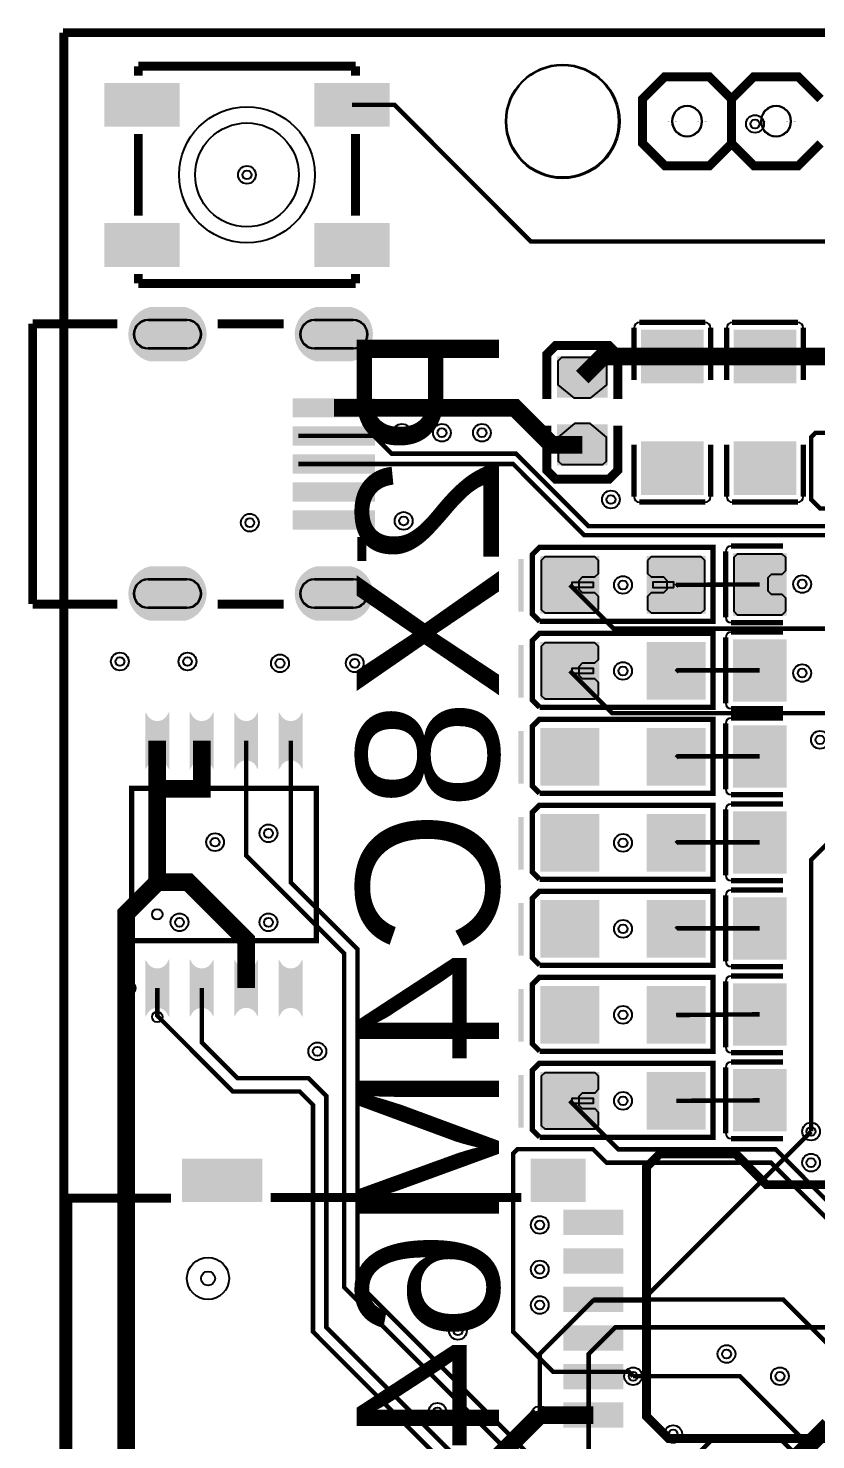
# Model space of a CAD drawing. Header units: millimetres. Extents: x -1 to 102, y -8 to 54.
# Drawn here: x -1.02 to 21.47, y 13.17 to 53.45 of the extents above; entities that cross this region are included whole.
import ezdxf

# ---------------------------------------------------------------- set-up
doc = ezdxf.new("R2010")
doc.units = ezdxf.units.MM
for name, color, linetype, true_color in [('BoardOutLine', 7, 'Continuous', 0xff00ff), ('BottomLayer', 7, 'Continuous', 0x0000ff), ('BottomSolderMaskLayer', 7, 'Continuous', 0xaa00ff), ('Document', 7, 'Continuous', 0xffffff), ('Hole', 7, 'Continuous', 0x222222), ('Multi-Layer', 7, 'Continuous', 0xc0c0c0), ('TopLayer', 7, 'Continuous', 0xff0000), ('TopPasteMaskLayer', 7, 'Continuous', 0x808080), ('TopSilkLayer', 7, 'Continuous', 0xffcc00), ('TopSolderMaskLayer', 7, 'Continuous', 0x800080)]:
    doc.layers.add(name, color=color, linetype=linetype, true_color=true_color)
doc.styles.get("Standard").update_dxf_attribs({"font": 'arial.ttf'})

msp = doc.modelspace()

# ---------------------------------------------------------------- hatches: boundary and pattern name
at = {"layer": 'BottomSolderMaskLayer'}
for points in [[(2.449, 43.946, -0.785398), (2.449, 45.497), (3.469, 45.497, -0.785398), (3.469, 43.946)], [(7.199, 43.946, -0.785398), (7.199, 45.497), (8.219, 45.497, -0.785398), (8.219, 43.946)], [(2.449, 36.546, -0.785398), (2.449, 38.096), (3.469, 38.096, -0.785398), (3.469, 36.546)], [(7.199, 36.546, -0.785398), (7.199, 38.096), (8.219, 38.096, -0.785398), (8.219, 36.546)]]:
    msp.add_hatch(color=256, dxfattribs=at).paths.add_polyline_path(points)
at = {"layer": 'Document'}
for points in [[(17.191, 37.068), (17.191, 38.068), (17.042, 38.068), (17.042, 37.068)], [(17.191, 34.614), (17.191, 35.614), (17.042, 35.614), (17.042, 34.614)], [(17.417, 35.039), (17.417, 35.189), (16.817, 35.189), (16.817, 35.039)], [(17.192, 32.161), (17.192, 33.161), (17.042, 33.161), (17.042, 32.161)], [(14.517, 32.586), (14.517, 32.736), (15.117, 32.736), (15.117, 32.586)], [(17.417, 32.586), (17.417, 32.736), (16.817, 32.736), (16.817, 32.586)], [(17.192, 29.707), (17.192, 30.707), (17.042, 30.707), (17.042, 29.707)], [(14.517, 30.132), (14.517, 30.282), (15.117, 30.282), (15.117, 30.132)], [(17.417, 30.132), (17.417, 30.282), (16.817, 30.282), (16.817, 30.132)], [(17.192, 27.253), (17.192, 28.253), (17.042, 28.253), (17.042, 27.253)], [(14.517, 27.678), (14.517, 27.828), (15.117, 27.828), (15.117, 27.678)], [(17.417, 27.678), (17.417, 27.828), (16.817, 27.828), (16.817, 27.678)], [(17.192, 24.799), (17.192, 25.799), (17.042, 25.799), (17.042, 24.799)], [(14.517, 25.224), (14.517, 25.374), (15.117, 25.374), (15.117, 25.224)], [(17.417, 25.224), (17.417, 25.374), (16.817, 25.374), (16.817, 25.224)], [(17.192, 22.345), (17.192, 23.345), (17.042, 23.345), (17.042, 22.345)], [(17.417, 22.77), (17.417, 22.92), (16.817, 22.92), (16.817, 22.77)]]:
    msp.add_hatch(color=256, dxfattribs=at).paths.add_polyline_path(points)
at = {"layer": 'Multi-Layer'}
for points in [[(2.459, 43.971, -0.785398), (2.459, 45.471), (3.459, 45.471, -0.785398), (3.459, 43.971)], [(7.209, 43.971, -0.785398), (7.209, 45.471), (8.209, 45.471, -0.785398), (8.209, 43.971)], [(2.459, 36.571, -0.785398), (2.459, 38.071), (3.459, 38.071, -0.785398), (3.459, 36.571)], [(7.209, 36.571, -0.785398), (7.209, 38.071), (8.209, 38.071, -0.785398), (8.209, 36.571)]]:
    msp.add_hatch(color=256, dxfattribs=at).paths.add_polyline_path(points)
at = {"layer": 'TopLayer'}
for points in [[(1.178, 51.87), (3.278, 51.87), (3.278, 50.67), (1.178, 50.67)], [(7.178, 51.87), (9.278, 51.87), (9.278, 50.67), (7.178, 50.67)], [(1.178, 47.87), (3.278, 47.87), (3.278, 46.67), (1.178, 46.67)], [(7.178, 47.87), (9.278, 47.87), (9.278, 46.67), (7.178, 46.67)], [(18.239, 43.343), (16.511, 43.343), (16.511, 44.828), (18.239, 44.828)], [(20.885, 43.343), (19.157, 43.343), (19.157, 44.828), (20.885, 44.828)], [(15.493, 42.934), (14.116, 42.934), (14.116, 44.066), (15.493, 44.066)], [(6.559, 42.871), (8.859, 42.871), (8.859, 42.371), (6.559, 42.371)], [(6.559, 42.071), (8.859, 42.071), (8.859, 41.571), (6.559, 41.571)], [(15.493, 42.134), (14.116, 42.134), (14.116, 41.001), (15.493, 41.001)], [(18.239, 41.643), (16.511, 41.643), (16.511, 40.158), (18.239, 40.158)], [(20.885, 41.643), (19.157, 41.643), (19.157, 40.158), (20.885, 40.158)], [(6.559, 41.271), (8.859, 41.271), (8.859, 40.771), (6.559, 40.771)], [(6.559, 40.471), (8.859, 40.471), (8.859, 39.971), (6.559, 39.971)], [(6.559, 39.671), (8.859, 39.671), (8.859, 39.171), (6.559, 39.171)], [(13.632, 38.368), (15.267, 38.368), (15.267, 36.768), (13.632, 36.768)], [(16.666, 38.368), (18.301, 38.368), (18.301, 36.768), (16.666, 36.768)], [(20.613, 36.719), (20.613, 38.447), (19.128, 38.447), (19.128, 36.719)], [(13.632, 35.914), (15.267, 35.914), (15.267, 34.314), (13.632, 34.314)], [(16.666, 35.914), (18.301, 35.914), (18.301, 34.314), (16.666, 34.314)], [(20.613, 34.266), (20.613, 35.994), (19.128, 35.994), (19.128, 34.266)], [(2.982, 33.931, -0.785398), (2.352, 33.931), (2.352, 32.311, -0.785398), (2.982, 32.311)], [(4.252, 33.931, -0.785398), (3.622, 33.931), (3.622, 32.311, -0.785398), (4.252, 32.311)], [(5.522, 33.931, -0.785398), (4.892, 33.931), (4.892, 32.311, -0.785398), (5.522, 32.311)], [(6.792, 33.931, -0.785398), (6.162, 33.931), (6.162, 32.311, -0.785398), (6.792, 32.311)], [(13.632, 33.461), (15.267, 33.461), (15.267, 31.861), (13.632, 31.861)], [(16.666, 33.461), (18.301, 33.461), (18.301, 31.861), (16.666, 31.861)], [(20.613, 31.812), (20.613, 33.54), (19.128, 33.54), (19.128, 31.812)], [(20.613, 29.358), (20.613, 31.086), (19.128, 31.086), (19.128, 29.358)], [(13.632, 31.007), (15.267, 31.007), (15.267, 29.407), (13.632, 29.407)], [(16.666, 31.007), (18.301, 31.007), (18.301, 29.407), (16.666, 29.407)], [(20.613, 26.904), (20.613, 28.632), (19.128, 28.632), (19.128, 26.904)], [(13.632, 28.553), (15.267, 28.553), (15.267, 26.953), (13.632, 26.953)], [(16.666, 28.553), (18.301, 28.553), (18.301, 26.953), (16.666, 26.953)], [(2.982, 26.871, -0.785398), (2.352, 26.871), (2.352, 25.251, -0.785398), (2.982, 25.251)], [(4.252, 26.871, -0.785398), (3.622, 26.871), (3.622, 25.251, -0.785398), (4.252, 25.251)], [(5.522, 26.871, -0.785398), (4.892, 26.871), (4.892, 25.251, -0.785398), (5.522, 25.251)], [(6.792, 26.871, -0.785398), (6.162, 26.871), (6.162, 25.251, -0.785398), (6.792, 25.251)], [(13.632, 26.099), (15.267, 26.099), (15.267, 24.499), (13.632, 24.499)], [(16.666, 26.099), (18.301, 26.099), (18.301, 24.499), (16.666, 24.499)], [(20.613, 24.45), (20.613, 26.178), (19.128, 26.178), (19.128, 24.45)], [(13.632, 23.645), (15.267, 23.645), (15.267, 22.045), (13.632, 22.045)], [(16.666, 23.645), (18.301, 23.645), (18.301, 22.045), (16.666, 22.045)], [(20.613, 21.996), (20.613, 23.724), (19.128, 23.724), (19.128, 21.996)], [(5.616, 21.177), (5.616, 19.977), (3.416, 19.977), (3.416, 21.177)], [(14.866, 21.177), (14.866, 19.977), (13.366, 19.977), (13.366, 21.177)], [(15.916, 19.727), (15.916, 19.027), (14.316, 19.027), (14.316, 19.727)], [(15.916, 18.627), (15.916, 17.927), (14.316, 17.927), (14.316, 18.627)], [(15.916, 17.527), (15.916, 16.827), (14.316, 16.827), (14.316, 17.527)], [(15.916, 16.427), (15.916, 15.727), (14.316, 15.727), (14.316, 16.427)], [(15.916, 15.327), (15.916, 14.627), (14.316, 14.627), (14.316, 15.327)], [(15.916, 14.227), (15.916, 13.527), (14.316, 13.527), (14.316, 14.227)]]:
    msp.add_hatch(color=256, dxfattribs=at).paths.add_polyline_path(points)
at = {"layer": 'TopPasteMaskLayer'}
for points in [[(1.178, 51.87), (3.278, 51.87), (3.278, 50.67), (1.178, 50.67)], [(7.178, 51.87), (9.278, 51.87), (9.278, 50.67), (7.178, 50.67)], [(1.178, 47.87), (3.278, 47.87), (3.278, 46.67), (1.178, 46.67)], [(7.178, 47.87), (9.278, 47.87), (9.278, 46.67), (7.178, 46.67)], [(18.139, 43.343), (17.768, 43.343), (17.668, 43.443), (17.668, 43.748), (17.568, 43.848), (17.181, 43.848), (17.081, 43.748), (17.081, 43.443), (16.981, 43.343), (16.611, 43.343), (16.511, 43.443), (16.511, 44.728), (16.611, 44.828), (18.139, 44.828), (18.239, 44.728), (18.239, 43.443)], [(20.785, 43.343), (20.415, 43.343), (20.315, 43.443), (20.315, 43.748), (20.215, 43.848), (19.827, 43.848), (19.727, 43.748), (19.727, 43.443), (19.627, 43.343), (19.257, 43.343), (19.157, 43.443), (19.157, 44.728), (19.257, 44.828), (20.785, 44.828), (20.885, 44.728), (20.885, 43.443)], [(6.559, 42.871), (8.859, 42.871), (8.859, 42.371), (6.559, 42.371)], [(6.559, 42.071), (8.859, 42.071), (8.859, 41.571), (6.559, 41.571)], [(18.139, 41.643), (17.768, 41.643), (17.668, 41.543), (17.668, 41.238), (17.568, 41.138), (17.181, 41.138), (17.081, 41.238), (17.081, 41.543), (16.981, 41.643), (16.611, 41.643), (16.511, 41.543), (16.511, 40.258), (16.611, 40.158), (18.139, 40.158), (18.239, 40.258), (18.239, 41.543)], [(20.785, 41.643), (20.415, 41.643), (20.315, 41.543), (20.315, 41.238), (20.215, 41.138), (19.827, 41.138), (19.727, 41.238), (19.727, 41.543), (19.627, 41.643), (19.257, 41.643), (19.157, 41.543), (19.157, 40.258), (19.257, 40.158), (20.785, 40.158), (20.885, 40.258), (20.885, 41.543)], [(6.559, 41.271), (8.859, 41.271), (8.859, 40.771), (6.559, 40.771)], [(6.559, 40.471), (8.859, 40.471), (8.859, 39.971), (6.559, 39.971)], [(6.559, 39.671), (8.859, 39.671), (8.859, 39.171), (6.559, 39.171)], [(16.666, 35.815), (16.666, 35.444), (16.766, 35.344), (17.122, 35.344), (17.222, 35.244), (17.222, 34.985), (17.122, 34.885), (16.766, 34.885), (16.666, 34.785), (16.666, 34.414), (16.766, 34.314), (18.201, 34.314), (18.301, 34.414), (18.301, 35.815), (18.201, 35.915), (16.766, 35.915)], [(20.613, 34.366), (20.613, 34.736), (20.513, 34.836), (20.208, 34.836), (20.108, 34.936), (20.108, 35.323), (20.208, 35.423), (20.513, 35.423), (20.613, 35.523), (20.613, 35.894), (20.513, 35.994), (19.228, 35.994), (19.128, 35.894), (19.128, 34.366), (19.228, 34.266), (20.513, 34.266)], [(2.982, 33.931, -0.785398), (2.352, 33.931), (2.352, 32.311, -0.785398), (2.982, 32.311)], [(4.252, 33.931, -0.785398), (3.622, 33.931), (3.622, 32.311, -0.785398), (4.252, 32.311)], [(5.522, 33.931, -0.785398), (4.892, 33.931), (4.892, 32.311, -0.785398), (5.522, 32.311)], [(6.792, 33.931, -0.785398), (6.162, 33.931), (6.162, 32.311, -0.785398), (6.792, 32.311)], [(15.267, 31.961), (15.267, 32.331), (15.167, 32.431), (14.811, 32.431), (14.711, 32.531), (14.711, 32.79), (14.811, 32.89), (15.167, 32.89), (15.267, 32.99), (15.267, 33.361), (15.167, 33.461), (13.732, 33.461), (13.632, 33.361), (13.632, 31.961), (13.732, 31.861), (15.167, 31.861)], [(16.666, 33.361), (16.666, 32.99), (16.766, 32.89), (17.122, 32.89), (17.222, 32.79), (17.222, 32.531), (17.122, 32.431), (16.766, 32.431), (16.666, 32.331), (16.666, 31.961), (16.766, 31.861), (18.201, 31.861), (18.302, 31.961), (18.302, 33.361), (18.201, 33.461), (16.766, 33.461)], [(20.613, 31.912), (20.613, 32.282), (20.513, 32.382), (20.208, 32.382), (20.108, 32.482), (20.108, 32.869), (20.208, 32.969), (20.513, 32.969), (20.613, 33.069), (20.613, 33.44), (20.513, 33.54), (19.228, 33.54), (19.128, 33.44), (19.128, 31.912), (19.228, 31.812), (20.513, 31.812)], [(20.613, 29.458), (20.613, 29.828), (20.513, 29.928), (20.208, 29.928), (20.108, 30.028), (20.108, 30.415), (20.208, 30.515), (20.513, 30.515), (20.613, 30.615), (20.613, 30.986), (20.513, 31.086), (19.228, 31.086), (19.128, 30.986), (19.128, 29.458), (19.228, 29.358), (20.513, 29.358)], [(15.267, 29.507), (15.267, 29.877), (15.167, 29.977), (14.811, 29.977), (14.711, 30.077), (14.711, 30.336), (14.811, 30.436), (15.167, 30.436), (15.267, 30.536), (15.267, 30.907), (15.167, 31.007), (13.732, 31.007), (13.632, 30.907), (13.632, 29.507), (13.732, 29.407), (15.167, 29.407)], [(16.666, 30.907), (16.666, 30.536), (16.766, 30.436), (17.122, 30.436), (17.222, 30.336), (17.222, 30.077), (17.122, 29.977), (16.766, 29.977), (16.666, 29.877), (16.666, 29.507), (16.766, 29.407), (18.201, 29.407), (18.302, 29.507), (18.302, 30.907), (18.201, 31.007), (16.766, 31.007)], [(20.613, 27.004), (20.613, 27.374), (20.513, 27.474), (20.208, 27.474), (20.108, 27.574), (20.108, 27.962), (20.208, 28.062), (20.513, 28.062), (20.613, 28.162), (20.613, 28.532), (20.513, 28.632), (19.228, 28.632), (19.128, 28.532), (19.128, 27.004), (19.228, 26.904), (20.513, 26.904)], [(15.267, 27.053), (15.267, 27.423), (15.167, 27.523), (14.811, 27.523), (14.711, 27.623), (14.711, 27.882), (14.811, 27.982), (15.167, 27.982), (15.267, 28.082), (15.267, 28.453), (15.167, 28.553), (13.732, 28.553), (13.632, 28.453), (13.632, 27.053), (13.732, 26.953), (15.167, 26.953)], [(16.666, 28.453), (16.666, 28.082), (16.766, 27.982), (17.122, 27.982), (17.222, 27.882), (17.222, 27.623), (17.122, 27.523), (16.766, 27.523), (16.666, 27.423), (16.666, 27.053), (16.766, 26.953), (18.201, 26.953), (18.302, 27.053), (18.302, 28.453), (18.201, 28.553), (16.766, 28.553)], [(2.982, 26.871, -0.785398), (2.352, 26.871), (2.352, 25.251, -0.785398), (2.982, 25.251)], [(4.252, 26.871, -0.785398), (3.622, 26.871), (3.622, 25.251, -0.785398), (4.252, 25.251)], [(5.522, 26.871, -0.785398), (4.892, 26.871), (4.892, 25.251, -0.785398), (5.522, 25.251)], [(6.792, 26.871, -0.785398), (6.162, 26.871), (6.162, 25.251, -0.785398), (6.792, 25.251)], [(15.267, 24.599), (15.267, 24.969), (15.167, 25.069), (14.811, 25.069), (14.711, 25.169), (14.711, 25.428), (14.811, 25.528), (15.167, 25.528), (15.267, 25.628), (15.267, 25.999), (15.167, 26.099), (13.732, 26.099), (13.632, 25.999), (13.632, 24.599), (13.732, 24.499), (15.167, 24.499)], [(16.666, 25.999), (16.666, 25.628), (16.766, 25.528), (17.122, 25.528), (17.222, 25.428), (17.222, 25.169), (17.122, 25.069), (16.766, 25.069), (16.666, 24.969), (16.666, 24.599), (16.766, 24.499), (18.201, 24.499), (18.302, 24.599), (18.302, 25.999), (18.201, 26.099), (16.766, 26.099)], [(20.613, 24.55), (20.613, 24.92), (20.513, 25.02), (20.208, 25.02), (20.108, 25.12), (20.108, 25.508), (20.208, 25.608), (20.513, 25.608), (20.613, 25.708), (20.613, 26.078), (20.513, 26.178), (19.228, 26.178), (19.128, 26.078), (19.128, 24.55), (19.228, 24.45), (20.513, 24.45)], [(16.666, 23.545), (16.666, 23.175), (16.766, 23.075), (17.122, 23.075), (17.222, 22.975), (17.222, 22.716), (17.122, 22.616), (16.766, 22.616), (16.666, 22.516), (16.666, 22.145), (16.766, 22.045), (18.201, 22.045), (18.302, 22.145), (18.302, 23.545), (18.201, 23.645), (16.766, 23.645)], [(20.613, 22.096), (20.613, 22.466), (20.513, 22.566), (20.208, 22.566), (20.108, 22.666), (20.108, 23.054), (20.208, 23.154), (20.513, 23.154), (20.613, 23.254), (20.613, 23.624), (20.513, 23.724), (19.228, 23.724), (19.128, 23.624), (19.128, 22.096), (19.228, 21.996), (20.513, 21.996)], [(5.616, 21.177), (5.616, 19.977), (3.416, 19.977), (3.416, 21.177)], [(14.866, 21.177), (14.866, 19.977), (13.366, 19.977), (13.366, 21.177)], [(15.916, 19.727), (15.916, 19.027), (14.316, 19.027), (14.316, 19.727)], [(15.916, 18.627), (15.916, 17.927), (14.316, 17.927), (14.316, 18.627)], [(15.916, 17.527), (15.916, 16.827), (14.316, 16.827), (14.316, 17.527)], [(15.916, 16.427), (15.916, 15.727), (14.316, 15.727), (14.316, 16.427)], [(15.916, 15.327), (15.916, 14.627), (14.316, 14.627), (14.316, 15.327)], [(15.916, 14.227), (15.916, 13.527), (14.316, 13.527), (14.316, 14.227)]]:
    msp.add_hatch(color=256, dxfattribs=at).paths.add_polyline_path(points)
at = {"layer": 'TopSilkLayer'}
for points in [[(13.133, 36.807), (13.133, 38.31), (12.98, 38.31), (12.98, 36.807)], [(13.133, 34.353), (13.133, 35.856), (12.98, 35.856), (12.98, 34.353)], [(13.133, 31.899), (13.133, 33.402), (12.98, 33.402), (12.98, 31.899)], [(13.133, 29.446), (13.133, 30.948), (12.98, 30.948), (12.98, 29.446)], [(13.133, 26.992), (13.133, 28.494), (12.98, 28.494), (12.98, 26.992)], [(13.133, 24.538), (13.133, 26.04), (12.98, 26.04), (12.98, 24.538)], [(13.133, 22.084), (13.133, 23.586), (12.98, 23.586), (12.98, 22.084)]]:
    msp.add_hatch(color=256, dxfattribs=at).paths.add_polyline_path(points)
at = {"layer": 'TopSolderMaskLayer'}
for points in [[(1.152, 51.895), (3.303, 51.895), (3.303, 50.644), (1.152, 50.644)], [(7.152, 51.895), (9.303, 51.895), (9.303, 50.644), (7.152, 50.644)], [(1.152, 47.895), (3.303, 47.895), (3.303, 46.644), (1.152, 46.644)], [(7.152, 47.895), (9.303, 47.895), (9.303, 46.644), (7.152, 46.644)], [(2.449, 43.946, -0.785398), (2.449, 45.497), (3.469, 45.497, -0.785398), (3.469, 43.946)], [(7.199, 43.946, -0.785398), (7.199, 45.497), (8.219, 45.497, -0.785398), (8.219, 43.946)], [(18.268, 43.322), (16.481, 43.322), (16.481, 44.85), (18.268, 44.85)], [(20.915, 43.322), (19.127, 43.322), (19.127, 44.85), (20.915, 44.85)], [(15.524, 42.913), (14.085, 42.913), (14.085, 44.087), (15.524, 44.087)], [(6.534, 42.897), (8.884, 42.897), (8.884, 42.346), (6.534, 42.346)], [(6.534, 42.097), (8.884, 42.097), (8.884, 41.546), (6.534, 41.546)], [(15.524, 42.155), (14.085, 42.155), (14.085, 40.98), (15.524, 40.98)], [(18.268, 41.665), (16.481, 41.665), (16.481, 40.137), (18.268, 40.137)], [(20.915, 41.665), (19.127, 41.665), (19.127, 40.137), (20.915, 40.137)], [(6.534, 41.297), (8.884, 41.297), (8.884, 40.746), (6.534, 40.746)], [(6.534, 40.497), (8.884, 40.497), (8.884, 39.946), (6.534, 39.946)], [(6.534, 39.697), (8.884, 39.697), (8.884, 39.146), (6.534, 39.146)], [(13.606, 38.394), (15.292, 38.394), (15.292, 36.743), (13.606, 36.743)], [(16.641, 38.394), (18.327, 38.394), (18.327, 36.743), (16.641, 36.743)], [(20.638, 36.694), (20.638, 38.473), (19.103, 38.473), (19.103, 36.694)], [(2.449, 36.546, -0.785398), (2.449, 38.096), (3.469, 38.096, -0.785398), (3.469, 36.546)], [(7.199, 36.546, -0.785398), (7.199, 38.096), (8.219, 38.096, -0.785398), (8.219, 36.546)], [(13.606, 35.94), (15.292, 35.94), (15.292, 34.289), (13.606, 34.289)], [(16.641, 35.94), (18.327, 35.94), (18.327, 34.289), (16.641, 34.289)], [(20.638, 34.24), (20.638, 36.019), (19.103, 36.019), (19.103, 34.24)], [(3.007, 33.949, -0.785398), (2.327, 33.949), (2.327, 32.293, -0.785398), (3.007, 32.293)], [(4.277, 33.949, -0.785398), (3.597, 33.949), (3.597, 32.293, -0.785398), (4.277, 32.293)], [(5.547, 33.949, -0.785398), (4.867, 33.949), (4.867, 32.293, -0.785398), (5.547, 32.293)], [(6.817, 33.949, -0.785398), (6.137, 33.949), (6.137, 32.293, -0.785398), (6.817, 32.293)], [(13.606, 33.486), (15.292, 33.486), (15.292, 31.835), (13.606, 31.835)], [(16.641, 33.486), (18.327, 33.486), (18.327, 31.835), (16.641, 31.835)], [(20.638, 31.786), (20.638, 33.565), (19.103, 33.565), (19.103, 31.786)], [(13.606, 31.032), (15.292, 31.032), (15.292, 29.381), (13.606, 29.381)], [(16.641, 31.032), (18.327, 31.032), (18.327, 29.381), (16.641, 29.381)], [(20.638, 29.332), (20.638, 31.111), (19.103, 31.111), (19.103, 29.332)], [(20.638, 26.878), (20.638, 28.657), (19.103, 28.657), (19.103, 26.878)], [(13.606, 28.578), (15.292, 28.578), (15.292, 26.927), (13.606, 26.927)], [(16.641, 28.578), (18.327, 28.578), (18.327, 26.927), (16.641, 26.927)], [(3.007, 26.889, -0.785398), (2.327, 26.889), (2.327, 25.233, -0.785398), (3.007, 25.233)], [(4.277, 26.889, -0.785398), (3.597, 26.889), (3.597, 25.233, -0.785398), (4.277, 25.233)], [(5.547, 26.889, -0.785398), (4.867, 26.889), (4.867, 25.233, -0.785398), (5.547, 25.233)], [(6.817, 26.889, -0.785398), (6.137, 26.889), (6.137, 25.233, -0.785398), (6.817, 25.233)], [(20.638, 24.424), (20.638, 26.203), (19.103, 26.203), (19.103, 24.424)], [(13.606, 26.124), (15.292, 26.124), (15.292, 24.474), (13.606, 24.474)], [(16.641, 26.124), (18.327, 26.124), (18.327, 24.474), (16.641, 24.474)], [(13.606, 23.67), (15.292, 23.67), (15.292, 22.02), (13.606, 22.02)], [(16.641, 23.67), (18.327, 23.67), (18.327, 22.02), (16.641, 22.02)], [(20.638, 21.971), (20.638, 23.749), (19.103, 23.749), (19.103, 21.971)], [(5.663, 21.191), (5.663, 19.963), (3.37, 19.963), (3.37, 21.191)], [(14.898, 21.197), (14.898, 19.957), (13.334, 19.957), (13.334, 21.197)], [(15.974, 19.738), (15.974, 19.016), (14.258, 19.016), (14.258, 19.738)], [(15.974, 18.638), (15.974, 17.916), (14.258, 17.916), (14.258, 18.638)], [(15.974, 17.538), (15.974, 16.816), (14.258, 16.816), (14.258, 17.538)], [(15.974, 16.438), (15.974, 15.716), (14.258, 15.716), (14.258, 16.438)], [(15.974, 15.338), (15.974, 14.616), (14.258, 14.616), (14.258, 15.338)], [(15.974, 14.238), (15.974, 13.516), (14.258, 13.516), (14.258, 14.238)]]:
    msp.add_hatch(color=256, dxfattribs=at).paths.add_polyline_path(points)

# ---------------------------------------------------------------- linework, layer by layer
at = {"layer": 'BoardOutLine', "const_width": 0.254}
for points in [[(-0.026, 53.327), (96.51, 53.327), (98.034, 51.803), (98.034, 40.373), (99.716, 38.729)], [(0, 0), (0, 53.327)]]:
    msp.add_lwpolyline(points, dxfattribs=at)
at = {"layer": 'BoardOutLine'}
msp.add_circle((14.245, 50.794), 1.626, dxfattribs=at)
at = {"layer": 'BottomLayer'}
for points, const_width in [([(16.256, 14.986), (19.304, 14.986), (22.352, 11.938), (38.862, 11.938), (44.725, 17.801), (44.725, 50.794)], 0.127), ([(47.265, 50.794), (47.265, 19.326), (39.371, 11.429), (22.226, 11.429), (20.445, 13.209), (18.543, 13.209), (17.019, 11.683)], 0.127), ([(21.336, 21.971), (16.51, 17.145), (15.113, 17.145), (13.589, 15.621), (13.589, 13.877)], 0.127), ([(27.805, 21.229), (27.805, 18.915), (25.273, 16.383), (15.748, 16.383), (14.986, 15.621), (14.986, 11.938), (16.383, 10.541), (17.653, 10.541), (19.685, 12.573)], 0.127), ([(13.589, 13.877), (11.659, 11.946), (11.659, 7.747)], 0.508)]:
    msp.add_lwpolyline(points, dxfattribs=dict(at, const_width=const_width))
at = {"layer": 'BottomSolderMaskLayer'}
for points in [[(3.52, 45.129), (2.398, 45.129)], [(8.27, 45.129), (7.148, 45.129)], [(3.52, 44.313), (2.398, 44.313)], [(8.27, 44.313), (7.148, 44.313)], [(3.52, 37.729), (2.398, 37.729)], [(8.27, 37.729), (7.148, 37.729)], [(3.52, 36.913), (2.398, 36.913)], [(8.27, 36.913), (7.148, 36.913)]]:
    msp.add_lwpolyline(points, close=True, dxfattribs=at)
for centre, start, end in [((2.398, 44.721), 90, 270), ((3.52, 44.721), 270, 90), ((7.148, 44.721), 90, 270), ((8.27, 44.721), 270, 90), ((2.398, 37.321), 90, 270), ((3.52, 37.321), 270, 90), ((7.148, 37.321), 90, 270), ((8.27, 37.321), 270, 90)]:
    msp.add_arc(centre, 0.408, start, end, dxfattribs=at)
at = {"layer": 'Document', "const_width": 0.254}
for points in [[(21.606, 50.165), (20.971, 49.53), (19.701, 49.53), (19.066, 50.165), (18.431, 49.53), (17.161, 49.53), (16.526, 50.165), (16.526, 51.435), (17.161, 52.07), (18.431, 52.07), (19.066, 51.435), (19.701, 52.07), (20.971, 52.07), (21.606, 51.435)], [(19.066, 51.435), (19.066, 50.165)]]:
    msp.add_lwpolyline(points, dxfattribs=at)
for points in [[(17.364, 50.803), (17.364, 50.797), (17.364, 50.803)], [(17.364, 50.803), (17.364, 50.797), (17.364, 50.803)], [(17.371, 50.803), (17.371, 50.798), (17.371, 50.803)], [(18.221, 50.803), (18.221, 50.798), (18.221, 50.803)], [(18.229, 50.803), (18.229, 50.797), (18.229, 50.803)], [(18.229, 50.803), (18.229, 50.797), (18.229, 50.803)], [(19.904, 50.803), (19.904, 50.797), (19.904, 50.803)], [(19.904, 50.803), (19.904, 50.797), (19.904, 50.803)], [(19.911, 50.803), (19.911, 50.798), (19.911, 50.803)], [(20.761, 50.803), (20.761, 50.798), (20.761, 50.803)], [(20.769, 50.803), (20.769, 50.797), (20.769, 50.803)], [(20.769, 50.803), (20.769, 50.797), (20.769, 50.803)]]:
    msp.add_lwpolyline(points, close=True, dxfattribs=at)
at = {"layer": 'Document'}
for points in [[(14.516, 37.493), (14.516, 37.643), (15.116, 37.643), (15.116, 37.493)], [(17.417, 37.493), (17.417, 37.643), (16.817, 37.643), (16.817, 37.493)], [(14.516, 35.039), (14.516, 35.189), (15.116, 35.189), (15.116, 35.039)], [(14.517, 22.77), (14.517, 22.92), (15.117, 22.92), (15.117, 22.77)]]:
    msp.add_lwpolyline(points, close=True, dxfattribs=at)
for centre, radius in [((14.24, 50.8), 1.6), ((2.667, 25.241), 0.15), ((4.116, 17.777), 0.2)]:
    msp.add_circle(centre, radius, dxfattribs=at)
for centre, radius, start, end in [((17.796, 50.803), 0.433, 360, 180), ((17.796, 50.803), 0.433, 360, 180), ((17.796, 50.803), 0.425, 360, 180), ((20.336, 50.803), 0.433, 360, 180), ((20.336, 50.803), 0.433, 360, 180), ((20.336, 50.803), 0.425, 360, 180), ((17.796, 50.797), 0.433, 180, 0), ((17.796, 50.797), 0.433, 180, 0), ((17.796, 50.798), 0.425, 180, 0), ((20.336, 50.797), 0.433, 180, 0), ((20.336, 50.797), 0.433, 180, 0), ((20.336, 50.798), 0.425, 180, 0)]:
    msp.add_arc(centre, radius, start, end, dxfattribs=at)
at = {"layer": 'Hole'}
for centre in [(19.736, 50.724), (5.228, 49.27), (9.652, 41.91), (10.795, 41.91), (11.938, 41.91), (15.621, 40.005), (9.703, 39.395), (5.309, 39.345), (15.966, 37.568), (21.082, 37.592), (1.6, 35.382), (3.531, 35.382), (6.172, 35.331), (8.306, 35.331), (15.966, 35.114), (21.082, 35.052), (21.59, 33.147), (4.318, 30.226), (5.842, 30.48), (15.967, 30.207), (3.302, 27.94), (5.842, 27.94), (15.967, 27.753), (15.967, 25.299), (7.239, 24.257), (15.967, 22.845), (21.336, 21.971), (21.336, 21.082), (13.589, 19.304), (13.589, 18.034), (13.589, 17.018), (11.252, 16.281), (18.923, 15.621), (16.256, 14.986), (20.447, 14.986), (10.668, 13.97), (13.589, 13.877), (17.399, 13.335)]:
    msp.add_circle(centre, 0.127, dxfattribs=at)
at = {"layer": 'Multi-Layer'}
for points in [[(3.509, 45.121), (2.409, 45.121)], [(8.259, 45.121), (7.159, 45.121)], [(3.509, 44.321), (2.409, 44.321)], [(8.259, 44.321), (7.159, 44.321)], [(3.509, 37.721), (2.409, 37.721)], [(8.259, 37.721), (7.159, 37.721)], [(3.509, 36.921), (2.409, 36.921)], [(8.259, 36.921), (7.159, 36.921)]]:
    msp.add_lwpolyline(points, close=True, dxfattribs=at)
for centre, radius in [((19.736, 50.724), 0.254), ((5.228, 49.27), 0.254), ((9.652, 41.91), 0.254), ((10.795, 41.91), 0.254), ((11.938, 41.91), 0.254), ((15.621, 40.005), 0.254), ((5.309, 39.345), 0.254), ((9.703, 39.395), 0.254), ((15.966, 37.568), 0.254), ((21.082, 37.592), 0.254), ((1.6, 35.382), 0.254), ((3.531, 35.382), 0.254), ((6.172, 35.331), 0.254), ((8.306, 35.331), 0.254), ((15.966, 35.114), 0.254), ((21.082, 35.052), 0.254), ((21.59, 33.147), 0.254), ((5.842, 30.48), 0.254), ((4.318, 30.226), 0.254), ((15.967, 30.207), 0.254), ((3.302, 27.94), 0.254), ((5.842, 27.94), 0.254), ((15.967, 27.753), 0.254), ((15.967, 25.299), 0.254), ((7.239, 24.257), 0.254), ((15.967, 22.845), 0.254), ((21.336, 21.971), 0.254), ((21.336, 21.082), 0.254), ((13.589, 19.304), 0.254), ((4.116, 17.777), 0.6), ((13.589, 18.034), 0.254), ((13.589, 17.018), 0.254), ((11.252, 16.281), 0.254), ((18.923, 15.621), 0.254), ((16.256, 14.986), 0.254), ((20.447, 14.986), 0.254), ((10.668, 13.97), 0.254), ((13.589, 13.877), 0.254), ((17.399, 13.335), 0.254)]:
    msp.add_circle(centre, radius, dxfattribs=at)
for centre, start, end in [((2.409, 44.721), 90, 270), ((3.509, 44.721), 270, 90), ((7.159, 44.721), 90, 270), ((8.259, 44.721), 270, 90), ((2.409, 37.321), 90, 270), ((3.509, 37.321), 270, 90), ((7.159, 37.321), 90, 270), ((8.259, 37.321), 270, 90)]:
    msp.add_arc(centre, 0.4, start, end, dxfattribs=at)
at = {"layer": 'TopLayer'}
for points, const_width in [([(8.228, 51.269), (9.437, 51.269), (13.336, 47.37), (21.845, 47.37), (24.004, 45.211), (24.004, 43.179), (22.734, 41.909), (21.464, 41.909), (21.337, 41.782), (21.337, 40.004), (21.591, 39.75), (23.75, 39.75), (24.004, 40.004), (24.004, 41.657), (24.385, 42.036), (29.338, 42.036), (30.473, 40.9), (30.608, 40.9)], 0.127), ([(14.805, 43.5), (15.391, 44.086), (22.668, 44.086)], 0.508), ([(7.709, 42.621), (12.878, 42.621), (13.932, 41.567), (14.805, 41.567)], 0.508), ([(6.693, 41.822), (8.852, 41.822), (9.358, 41.314), (12.914, 41.314), (14.987, 39.242), (24.766, 39.242), (26.523, 37.484), (28.04, 37.484)], 0.127), ([(6.693, 41.02), (12.828, 41.02), (14.86, 38.988), (24.258, 38.988), (25.147, 38.099)], 0.127), ([(28.04, 33.585), (26.671, 33.585), (23.935, 36.321), (15.695, 36.321), (14.448, 37.568)], 0.127), ([(17.483, 37.568), (19.871, 37.583)], 0.127), ([(17.484, 37.531), (17.536, 37.583)], 0.127), ([(28.041, 32.934), (25.359, 32.934), (24.384, 33.909), (15.654, 33.909), (14.449, 35.114)], 0.127), ([(17.484, 35.083), (17.53, 35.13), (19.87, 35.13)], 0.127), ([(2.667, 33.121), (2.667, 31.75), (3.937, 31.75), (3.937, 33.121)], 0.508), ([(5.207, 33.121), (5.207, 29.845), (8.001, 27.051), (8.001, 17.526), (13.85, 11.677), (15.116, 11.677)], 0.127), ([(6.478, 33.12), (6.478, 29.082), (8.383, 27.177), (8.383, 17.652), (13.257, 12.778), (15.116, 12.778)], 0.127), ([(17.484, 32.636), (17.524, 32.676), (19.87, 32.676)], 0.127), ([(2.667, 31.75), (2.667, 29.083), (3.556, 29.083), (5.207, 27.432), (5.207, 26.061)], 0.508), ([(17.484, 30.188), (17.517, 30.222), (19.87, 30.222)], 0.127), ([(23.056, 30.222), (23.051, 30.226), (21.844, 30.226), (21.336, 29.718), (21.336, 21.971)], 0.127), ([(2.668, 29.082), (1.779, 28.193), (1.779, 9.067), (3.099, 7.746), (11.659, 7.746)], 0.508), ([(17.484, 27.74), (17.511, 27.768), (19.87, 27.768)], 0.127), ([(2.668, 26.062), (2.668, 25.272), (4.827, 23.113), (6.732, 23.113), (7.113, 22.732), (7.113, 16.255), (15.114, 8.254), (20.194, 8.254), (21.083, 7.365), (23.877, 7.365), (24.131, 7.619), (24.131, 9.651), (25.474, 10.997), (25.474, 11.878)], 0.127), ([(3.938, 26.062), (3.938, 24.51), (4.954, 23.494), (6.986, 23.494), (7.494, 22.986), (7.494, 16.382), (15.182, 8.693), (22.861, 8.693)], 0.127), ([(17.484, 25.293), (19.87, 25.314)], 0.127), ([(32.652, 15.66), (32.64, 14.477), (32.386, 14.223), (31.243, 14.223), (25.909, 19.557), (22.226, 19.557), (20.321, 21.462), (15.832, 21.462), (14.448, 22.846)], 0.127), ([(17.485, 22.846), (19.87, 22.859)], 0.127), ([(16.256, 14.986), (16.129, 15.113), (13.97, 15.113), (12.827, 16.256), (12.827, 21.336), (12.954, 21.463), (15.113, 21.463), (15.494, 21.082), (20.193, 21.082), (22.225, 19.05), (25.4, 19.05)], 0.127), ([(15.116, 17.177), (20.542, 17.177), (22.86, 14.859), (22.86, 11.88)], 0.127), ([(15.116, 13.877), (13.589, 13.877)], 0.508), ([(20.32, 10.287), (20.32, 12.065), (21.844, 13.589)], 0.508)]:
    msp.add_lwpolyline(points, dxfattribs=dict(at, const_width=const_width))
at = {"layer": 'TopPasteMaskLayer'}
for points in [[(15.025, 42.894), (14.584, 42.894), (14.116, 43.279), (14.116, 43.966), (14.216, 44.066), (15.393, 44.066), (15.493, 43.966), (15.493, 43.279)], [(15.025, 42.174), (14.584, 42.174), (14.116, 41.789), (14.116, 41.101), (14.216, 41.001), (15.393, 41.001), (15.493, 41.101), (15.493, 41.789)], [(15.266, 36.868), (15.266, 37.239), (15.166, 37.339), (14.811, 37.339), (14.711, 37.439), (14.711, 37.698), (14.811, 37.798), (15.166, 37.798), (15.266, 37.898), (15.266, 38.268), (15.166, 38.368), (13.731, 38.368), (13.631, 38.268), (13.631, 36.868), (13.731, 36.768), (15.166, 36.768)], [(16.666, 38.268), (16.666, 37.898), (16.766, 37.798), (17.122, 37.798), (17.222, 37.698), (17.222, 37.439), (17.122, 37.339), (16.766, 37.339), (16.666, 37.239), (16.666, 36.868), (16.766, 36.768), (18.201, 36.768), (18.301, 36.868), (18.301, 38.268), (18.201, 38.368), (16.766, 38.368)], [(20.613, 36.819), (20.613, 37.19), (20.513, 37.29), (20.208, 37.29), (20.108, 37.39), (20.108, 37.777), (20.208, 37.877), (20.513, 37.877), (20.613, 37.977), (20.613, 38.347), (20.513, 38.447), (19.228, 38.447), (19.128, 38.347), (19.128, 36.819), (19.228, 36.719), (20.513, 36.719)], [(15.266, 34.414), (15.266, 34.785), (15.166, 34.885), (14.811, 34.885), (14.711, 34.985), (14.711, 35.244), (14.811, 35.344), (15.166, 35.344), (15.266, 35.444), (15.266, 35.814), (15.166, 35.914), (13.731, 35.914), (13.631, 35.814), (13.631, 34.414), (13.731, 34.314), (15.166, 34.314)], [(15.267, 22.145), (15.267, 22.516), (15.167, 22.616), (14.811, 22.616), (14.711, 22.716), (14.711, 22.975), (14.811, 23.075), (15.167, 23.075), (15.267, 23.175), (15.267, 23.545), (15.167, 23.645), (13.732, 23.645), (13.632, 23.545), (13.632, 22.145), (13.732, 22.045), (15.167, 22.045)]]:
    msp.add_lwpolyline(points, close=True, dxfattribs=at)
at = {"layer": 'TopSilkLayer'}
for points, const_width in [([(2.128, 52.37), (8.328, 52.37)], 0.254), ([(2.128, 52.37), (2.128, 52.101)], 0.254), ([(8.328, 52.37), (8.328, 52.101)], 0.254), ([(2.128, 50.439), (2.128, 48.101)], 0.254), ([(8.328, 50.439), (8.328, 48.101)], 0.254), ([(2.128, 46.439), (2.128, 46.17)], 0.254), ([(8.328, 46.439), (8.328, 46.17)], 0.254), ([(2.128, 46.17), (8.328, 46.17)], 0.254), ([(-0.891, 45.021), (1.525, 45.021)], 0.254), ([(-0.891, 37.021), (-0.891, 45.021)], 0.254), ([(4.393, 45.021), (6.275, 45.021)], 0.254), ([(18.315, 45.057), (16.434, 45.057)], 0.152), ([(20.961, 45.057), (19.081, 45.057)], 0.152), ([(16.282, 44.905), (16.282, 43.42)], 0.152), ([(18.467, 43.42), (18.467, 44.905)], 0.152), ([(18.928, 44.905), (18.928, 43.42)], 0.152), ([(21.114, 43.42), (21.114, 44.905)], 0.152), ([(15.821, 42.874), (15.821, 44.017), (15.821, 44.144), (15.567, 44.398), (14.17, 44.398), (14.043, 44.398), (13.789, 44.144), (13.789, 42.874)], 0.254), ([(8.509, 43.787), (8.509, 43.102)], 0.254), ([(13.789, 42.112), (13.789, 40.969), (13.789, 40.842), (14.043, 40.588), (15.44, 40.588), (15.567, 40.588), (15.821, 40.842), (15.821, 42.112)], 0.254), ([(16.282, 40.082), (16.282, 41.567)], 0.152), ([(18.467, 41.567), (18.467, 40.082)], 0.152), ([(18.928, 40.082), (18.928, 41.567)], 0.152), ([(21.114, 41.567), (21.114, 40.082)], 0.152), ([(18.315, 39.93), (16.434, 39.93)], 0.152), ([(20.961, 39.93), (19.081, 39.93)], 0.152), ([(8.509, 38.94), (8.509, 38.255)], 0.254), ([(13.377, 38.358), (13.377, 38.438), (13.577, 38.638), (18.536, 38.638), (18.536, 36.528), (13.586, 36.528)], 0.15), ([(19.052, 38.676), (20.537, 38.676)], 0.152), ([(13.377, 38.358), (13.377, 36.738), (13.586, 36.528)], 0.15), ([(18.899, 36.643), (18.899, 38.524)], 0.152), ([(-0.891, 37.021), (1.525, 37.021)], 0.254), ([(4.393, 37.021), (6.275, 37.021)], 0.254), ([(13.377, 35.904), (13.377, 35.984), (13.577, 36.184), (18.536, 36.184), (18.536, 34.074), (13.586, 34.074)], 0.15), ([(20.537, 36.491), (19.052, 36.491)], 0.152), ([(19.052, 36.222), (20.537, 36.222)], 0.152), ([(13.377, 35.904), (13.377, 34.284), (13.586, 34.074)], 0.15), ([(18.899, 34.189), (18.899, 36.07)], 0.152), ([(20.537, 34.037), (19.052, 34.037)], 0.152), ([(19.052, 33.768), (20.537, 33.768)], 0.152), ([(13.377, 33.451), (13.377, 33.531), (13.577, 33.731), (18.537, 33.731), (18.537, 31.621), (13.587, 31.621)], 0.15), ([(13.377, 33.451), (13.377, 31.831), (13.587, 31.621)], 0.15), ([(18.899, 31.735), (18.899, 33.616)], 0.152), ([(20.537, 31.583), (19.052, 31.583)], 0.152), ([(13.377, 30.997), (13.377, 31.077), (13.577, 31.277), (18.537, 31.277), (18.537, 29.167), (13.587, 29.167)], 0.15), ([(13.377, 30.997), (13.377, 29.377), (13.587, 29.167)], 0.15), ([(18.899, 29.282), (18.899, 31.162)], 0.152), ([(19.052, 31.314), (20.537, 31.314)], 0.152), ([(20.537, 29.129), (19.052, 29.129)], 0.152), ([(13.377, 28.543), (13.377, 28.623), (13.577, 28.823), (18.537, 28.823), (18.537, 26.713), (13.587, 26.713)], 0.15), ([(13.377, 28.543), (13.377, 26.923), (13.587, 26.713)], 0.15), ([(18.899, 26.828), (18.899, 28.708)], 0.152), ([(19.052, 28.86), (20.537, 28.86)], 0.152), ([(20.537, 26.675), (19.052, 26.675)], 0.152), ([(13.377, 26.089), (13.377, 26.169), (13.577, 26.369), (18.537, 26.369), (18.537, 24.259), (13.587, 24.259)], 0.15), ([(18.899, 24.374), (18.899, 26.254)], 0.152), ([(19.052, 26.407), (20.537, 26.407)], 0.152), ([(13.377, 26.089), (13.377, 24.469), (13.587, 24.259)], 0.15), ([(20.537, 24.221), (19.052, 24.221)], 0.152), ([(13.377, 23.635), (13.377, 23.715), (13.577, 23.915), (18.537, 23.915), (18.537, 21.805), (13.587, 21.805)], 0.15), ([(18.899, 21.92), (18.899, 23.8)], 0.152), ([(19.052, 23.953), (20.537, 23.953)], 0.152), ([(13.377, 23.635), (13.377, 22.015), (13.587, 21.805)], 0.15), ([(20.537, 21.767), (19.052, 21.767)], 0.152), ([(23.115, 13.588), (22.734, 13.207), (17.273, 13.207), (16.638, 13.842), (16.638, 20.954), (17.019, 21.335), (19.178, 21.335), (20.059, 20.453), (23.442, 20.453)], 0.254), ([(0.116, 20.067), (3.056, 20.067)], 0.254), ([(0.116, 20.067), (0.116, 4.827)], 0.254), ([(13.066, 20.087), (5.906, 20.087)], 0.254)]:
    msp.add_lwpolyline(points, dxfattribs=dict(at, const_width=const_width))
at = {"layer": 'TopSilkLayer', "const_width": 0.152}
msp.add_lwpolyline([(1.933, 27.415), (1.933, 31.767), (7.211, 31.767), (7.211, 27.415), (1.933, 27.415)], close=True, dxfattribs=at)
at = {"layer": 'TopSilkLayer'}
for centre, radius in [((5.228, 49.27), 1.939), ((5.228, 49.27), 1.481), ((2.667, 28.167), 0.15), ((1.9, 26.061), 0.15)]:
    msp.add_circle(centre, radius, dxfattribs=at)
for centre, start, end in [((16.434, 44.905), 90, 180), ((18.315, 44.905), 0, 90), ((19.081, 44.905), 90, 180), ((20.961, 44.905), 0, 90), ((16.434, 40.082), 180, 270), ((18.315, 40.082), 270, 0), ((19.081, 40.082), 180, 270), ((20.961, 40.082), 270, 0), ((19.052, 38.524), 90, 180), ((19.052, 36.643), 180, 270), ((19.052, 36.07), 90, 180), ((19.052, 34.189), 180, 270), ((19.052, 33.616), 90, 180), ((19.052, 31.735), 180, 270), ((19.052, 31.162), 90, 180), ((19.052, 29.282), 180, 270), ((19.052, 28.708), 90, 180), ((19.052, 26.828), 180, 270), ((19.052, 26.254), 90, 180), ((19.052, 24.374), 180, 270), ((19.052, 23.8), 90, 180), ((19.052, 21.92), 180, 270)]:
    msp.add_arc(centre, 0.152, start, end, dxfattribs=at)
at = {"layer": 'TopSolderMaskLayer'}
for points in [[(3.52, 45.129), (2.398, 45.129)], [(8.27, 45.129), (7.148, 45.129)], [(3.52, 44.313), (2.398, 44.313)], [(8.27, 44.313), (7.148, 44.313)], [(3.52, 37.729), (2.398, 37.729)], [(8.27, 37.729), (7.148, 37.729)], [(3.52, 36.913), (2.398, 36.913)], [(8.27, 36.913), (7.148, 36.913)]]:
    msp.add_lwpolyline(points, close=True, dxfattribs=at)
for centre, start, end in [((2.398, 44.721), 90, 270), ((3.52, 44.721), 270, 90), ((7.148, 44.721), 90, 270), ((8.27, 44.721), 270, 90), ((2.398, 37.321), 90, 270), ((3.52, 37.321), 270, 90), ((7.148, 37.321), 90, 270), ((8.27, 37.321), 270, 90)]:
    msp.add_arc(centre, 0.408, start, end, dxfattribs=at)

# ---------------------------------------------------------------- texts
at = {"layer": 'BottomSilkLayer', "text_generation_flag": 2}
msp.add_text('P2X8C4M64P', height=4.064, rotation=90, dxfattribs=at).set_placement((12.421, 45.034))

doc.saveas('drawing.dxf')
